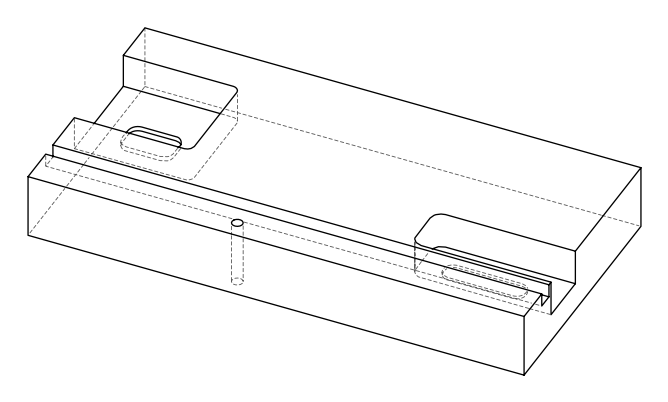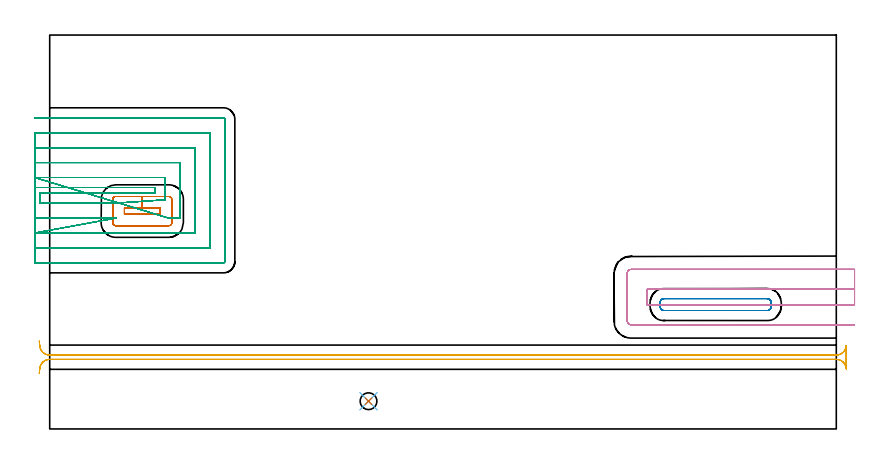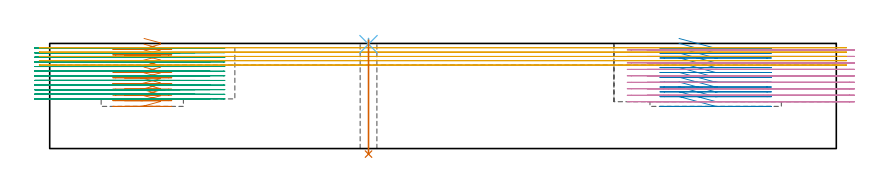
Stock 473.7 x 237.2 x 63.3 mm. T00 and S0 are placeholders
(PLAN: 7 operations, 5 tool changes, 75.9 min)
(1 MILL_RECTANGULAR_POCKET | POCKET_RECTANGULAR_STRAIGHT | UGT0201_103 | Follow Part, ap 3.5, ae 75% | 4.66 min | 56800 mm3)
(2 MILL_RECTANGULAR_POCKET_1 | POCKET_RECTANGULAR_STRAIGHT_1 | NXT0201_011 | Follow Part, ap 3, ae 75% | 5 min | 55150 mm3)
(3 MILL_SLOT | SLOT_PARTIAL_RECTANGULAR | NXT0201_011 | Follow Part, ap 3, ae 75% | 44.61 min | 319419 mm3)
(4 MILL_SLOT_1 | SLOT_PARTIAL_RECTANGULAR_1 | NXT0201_012 | Follow Part, ap 4, ae 75% | 11.28 min | 179467 mm3)
(5 MILL_RECTANGULAR_SLOT | SLOT_RECTANGULAR | NXT0201_011 | Follow Part, ap 3, ae 75% | 10.1 min | 89921 mm3)
(6 SPOT_DRILL | STEP1HOLE | NXT0321_9005460120000 | 0.03 min | 6 mm3)
(7 DRILL_THROUGH_HOLE_INTO_CENTER | STEP1HOLE | NXT0301_072 | 0.28 min | 5037 mm3)
(TOOL UGT0201_103 | End Mill 14 mm | D14 FL19 Z2)
(TOOL NXT0201_011 | ENDMILL 12mm [2P460-1200-NA 1630] | D12 FL38 Z6)
(TOOL NXT0201_012 | ENDMILL 16mm [2P460-1600-NA 1630] | D16 FL38 Z6)
(TOOL NXT0321_9005460120000 | NC Spot Drill, 142deg, 12mm, Carbide, Uncoated | D12 PA142 FL30 Z2)
(TOOL NXT0301_072 | Carbide Drill 10.1mm [860.1-1010-051A1-MM 2214] | D10.1 PA140 FL71 Z2)
(OP 1 MILL_RECTANGULAR_POCKET)
G17 G21 G94 G90
T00 M6
G54
G17 G0 G90 X56.795 Y129.4 S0 M3
G43 Z73.3 H0
Z66.3
G94 G1 X66.5 Z63.7 F250.
Y133. Z62.735
X55.75 Z59.854
X45. F500.
Y129.4
X66.5
Y133.
X55.75
Y140.
X39.8
G3 X38. Y138.2 R1.8
G1 Y124.2
G3 X39.8 Y122.4 R1.8
G1 X71.7
G3 X73.5 Y124.2 R1.8
G1 Y138.2
G3 X71.7 Y140. R1.8
G1 X55.75
X54.75
G0 X56.795 Y129.4 Z62.854
G1 X66.5 Z60.254 F250.
Y133. Z59.289
X55.75 Z56.409
X45. F500.
Y129.4
X66.5
Y133.
X55.75
Y140.
X39.8
G3 X38. Y138.2 R1.8
G1 Y124.2
G3 X39.8 Y122.4 R1.8
G1 X71.7
G3 X73.5 Y124.2 R1.8
G1 Y138.2
G3 X71.7 Y140. R1.8
G1 X55.75
X54.75
G0 X56.795 Y129.4 Z59.409
G1 X66.5 Z56.809 F250.
Y133. Z55.844
X55.75 Z52.964
X45. F500.
Y129.4
X66.5
Y133.
X55.75
Y140.
X39.8
G3 X38. Y138.2 R1.8
G1 Y124.2
G3 X39.8 Y122.4 R1.8
G1 X71.7
G3 X73.5 Y124.2 R1.8
G1 Y138.2
G3 X71.7 Y140. R1.8
G1 X55.75
X54.75
G0 X56.795 Y129.4 Z55.964
G1 X66.5 Z53.363 F250.
Y133. Z52.399
X55.75 Z49.518
X45. F500.
Y129.4
X66.5
Y133.
X55.75
Y140.
X39.8
G3 X38. Y138.2 R1.8
G1 Y124.2
G3 X39.8 Y122.4 R1.8
G1 X71.7
G3 X73.5 Y124.2 R1.8
G1 Y138.2
G3 X71.7 Y140. R1.8
G1 X55.75
X54.75
G0 X56.795 Y129.4 Z52.518
G1 X66.5 Z49.918 F250.
Y133. Z48.953
X55.75 Z46.073
X45. F500.
Y129.4
X66.5
Y133.
X55.75
Y140.
X39.8
G3 X38. Y138.2 R1.8
G1 Y124.2
G3 X39.8 Y122.4 R1.8
G1 X71.7
G3 X73.5 Y124.2 R1.8
G1 Y138.2
G3 X71.7 Y140. R1.8
G1 X55.75
X54.75
G0 X56.795 Y129.4 Z49.073
G1 X66.5 Z46.472 F250.
Y133. Z45.508
X55.75 Z42.627
X45. F500.
Y129.4
X66.5
Y133.
X55.75
Y140.
X39.8
G3 X38. Y138.2 R1.8
G1 Y124.2
G3 X39.8 Y122.4 R1.8
G1 X71.7
G3 X73.5 Y124.2 R1.8
G1 Y138.2
G3 X71.7 Y140. R1.8
G1 X55.75
X54.75
G0 X56.795 Y129.4 Z45.627
G1 X66.5 Z43.027 F250.
Y133. Z42.062
X55.75 Z39.182
X45. F500.
Y129.4
X66.5
Y133.
X55.75
Y140.
X39.8
G3 X38. Y138.2 R1.8
G1 Y124.2
G3 X39.8 Y122.4 R1.8
G1 X71.7
G3 X73.5 Y124.2 R1.8
G1 Y138.2
G3 X71.7 Y140. R1.8
G1 X55.75
X54.75
G0 X56.795 Y129.4 Z42.182
G1 X66.5 Z39.581 F250.
Y133. Z38.617
X55.75 Z35.736
X45. F500.
Y129.4
X66.5
Y133.
X55.75
Y140.
X39.8
G3 X38. Y138.2 R1.8
G1 Y124.2
G3 X39.8 Y122.4 R1.8
G1 X71.7
G3 X73.5 Y124.2 R1.8
G1 Y138.2
G3 X71.7 Y140. R1.8
G1 X55.75
X54.75
G0 X56.795 Y129.4 Z38.736
G1 X66.5 Z36.136 F250.
Y133. Z35.171
X55.75 Z32.291
X45. F500.
Y129.4
X66.5
Y133.
X55.75
Y140.
X39.8
G3 X38. Y138.2 R1.8
G1 Y124.2
G3 X39.8 Y122.4 R1.8
G1 X71.7
G3 X73.5 Y124.2 R1.8
G1 Y138.2
G3 X71.7 Y140. R1.8
G1 X55.75
X54.75
G0 X56.795 Y129.4 Z35.291
G1 X66.5 Z32.691 F250.
Y133. Z31.726
X55.75 Z28.845
X45. F500.
Y129.4
X66.5
Y133.
X55.75
Y140.
X39.8
G3 X38. Y138.2 R1.8
G1 Y124.2
G3 X39.8 Y122.4 R1.8
G1 X71.7
G3 X73.5 Y124.2 R1.8
G1 Y138.2
G3 X71.7 Y140. R1.8
G1 X55.75
X54.75
G0 X56.795 Y129.4 Z31.845
G1 X66.5 Z29.245 F250.
Y133. Z28.28
X55.75 Z25.4
X45. F500.
Y129.4
X66.5
Y133.
X55.75
Y140.
X39.8
G3 X38. Y138.2 R1.8
G1 Y124.2
G3 X39.8 Y122.4 R1.8
G1 X71.7
G3 X73.5 Y124.2 R1.8
G1 Y138.2
G3 X71.7 Y140. R1.8
G1 X55.75
X54.75
G0 Z73.3
M5
M2
(OP 2 MILL_RECTANGULAR_POCKET_1)
G17 G21 G94 G90
T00 M6
G54
G17 G0 G90 X378.974 Y71.3 S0 M3
G43 Z73.3 H1
Z66.3
G94 G1 X401.05 Z60.385 F250.
X432. F500.
G3 X434.6 Y73.9 R2.6
G1 Y75.9
G3 X432. Y78.5 R2.6
G1 X370.1
G3 X367.5 Y75.9 R2.6
G1 Y73.9
G3 X370.1 Y71.3 R2.6
G1 X401.05
X402.05
G0 X378.974 Z63.385
G1 X401.05 Z57.469 F250.
X432. F500.
G3 X434.6 Y73.9 R2.6
G1 Y75.9
G3 X432. Y78.5 R2.6
G1 X370.1
G3 X367.5 Y75.9 R2.6
G1 Y73.9
G3 X370.1 Y71.3 R2.6
G1 X401.05
X402.05
G0 X378.974 Z60.469
G1 X401.05 Z54.554 F250.
X432. F500.
G3 X434.6 Y73.9 R2.6
G1 Y75.9
G3 X432. Y78.5 R2.6
G1 X370.1
G3 X367.5 Y75.9 R2.6
G1 Y73.9
G3 X370.1 Y71.3 R2.6
G1 X401.05
X402.05
G0 X378.974 Z57.554
G1 X401.05 Z51.638 F250.
X432. F500.
G3 X434.6 Y73.9 R2.6
G1 Y75.9
G3 X432. Y78.5 R2.6
G1 X370.1
G3 X367.5 Y75.9 R2.6
G1 Y73.9
G3 X370.1 Y71.3 R2.6
G1 X401.05
X402.05
G0 X378.974 Z54.638
G1 X401.05 Z48.723 F250.
X432. F500.
G3 X434.6 Y73.9 R2.6
G1 Y75.9
G3 X432. Y78.5 R2.6
G1 X370.1
G3 X367.5 Y75.9 R2.6
G1 Y73.9
G3 X370.1 Y71.3 R2.6
G1 X401.05
X402.05
G0 X378.974 Z51.723
G1 X401.05 Z45.808 F250.
X432. F500.
G3 X434.6 Y73.9 R2.6
G1 Y75.9
G3 X432. Y78.5 R2.6
G1 X370.1
G3 X367.5 Y75.9 R2.6
G1 Y73.9
G3 X370.1 Y71.3 R2.6
G1 X401.05
X402.05
G0 X378.974 Z48.808
G1 X401.05 Z42.892 F250.
X432. F500.
G3 X434.6 Y73.9 R2.6
G1 Y75.9
G3 X432. Y78.5 R2.6
G1 X370.1
G3 X367.5 Y75.9 R2.6
G1 Y73.9
G3 X370.1 Y71.3 R2.6
G1 X401.05
X402.05
G0 X378.974 Z45.892
G1 X401.05 Z39.977 F250.
X432. F500.
G3 X434.6 Y73.9 R2.6
G1 Y75.9
G3 X432. Y78.5 R2.6
G1 X370.1
G3 X367.5 Y75.9 R2.6
G1 Y73.9
G3 X370.1 Y71.3 R2.6
G1 X401.05
X402.05
G0 X378.974 Z42.977
G1 X401.05 Z37.062 F250.
X432. F500.
G3 X434.6 Y73.9 R2.6
G1 Y75.9
G3 X432. Y78.5 R2.6
G1 X370.1
G3 X367.5 Y75.9 R2.6
G1 Y73.9
G3 X370.1 Y71.3 R2.6
G1 X401.05
X402.05
G0 X378.974 Z40.062
G1 X401.05 Z34.146 F250.
X432. F500.
G3 X434.6 Y73.9 R2.6
G1 Y75.9
G3 X432. Y78.5 R2.6
G1 X370.1
G3 X367.5 Y75.9 R2.6
G1 Y73.9
G3 X370.1 Y71.3 R2.6
G1 X401.05
X402.05
G0 X378.974 Z37.146
G1 X401.05 Z31.231 F250.
X432. F500.
G3 X434.6 Y73.9 R2.6
G1 Y75.9
G3 X432. Y78.5 R2.6
G1 X370.1
G3 X367.5 Y75.9 R2.6
G1 Y73.9
G3 X370.1 Y71.3 R2.6
G1 X401.05
X402.05
G0 X378.974 Z34.231
G1 X401.05 Z28.315 F250.
X432. F500.
G3 X434.6 Y73.9 R2.6
G1 Y75.9
G3 X432. Y78.5 R2.6
G1 X370.1
G3 X367.5 Y75.9 R2.6
G1 Y73.9
G3 X370.1 Y71.3 R2.6
G1 X401.05
X402.05
G0 X378.974 Z31.315
G1 X401.05 Z25.4 F250.
X432. F500.
G3 X434.6 Y73.9 R2.6
G1 Y75.9
G3 X432. Y78.5 R2.6
G1 X370.1
G3 X367.5 Y75.9 R2.6
G1 Y73.9
G3 X370.1 Y71.3 R2.6
G1 X401.05
X402.05
G0 Z73.3
M5
M2
(OP 3 MILL_SLOT)
G17 G21 G94 G90
T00 M6
G54
G17 G0 G90 X-9. Y145.4 S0 M3
G43 Z73.3 H1
Z60.517
G94 G1 X-6. F250.
X63.5 F500.
Y142.
X-6.
Y136.
X37.
X40. F250.
X69.5 Y138. F500.
Y141. F250.
Y151.4 F500.
X-6.
X-9. F250.
X71.5 Y127. F500.
X74.5 F250.
X78.5 F500.
Y160.4
X-6.
X-9. F250.
Y127.
X-6.
X37. F500.
X40. F250.
X-9. Y118. F500.
X-6. F250.
X87.5 F500.
Y169.4
X-6.
X-9. F250.
Y109.
X-6.
X96.5 F500.
Y178.4
X-6.
X-9. F250.
Y100.
X-6.
X104.6 F500.
G3 X105.5 Y100.9 R0.9
G1 Y186.5
G3 X104.6 Y187.4 R0.9
G1 X-6.
X-9. F250.
G0 Y145.4 Z57.733
G1 X-6.
X63.5 F500.
Y142.
X-6.
Y136.
X37.
X40. F250.
X69.5 Y138. F500.
Y141. F250.
Y151.4 F500.
X-6.
X-9. F250.
X71.5 Y127. F500.
X74.5 F250.
X78.5 F500.
Y160.4
X-6.
X-9. F250.
Y127.
X-6.
X37. F500.
X40. F250.
X-9. Y118. F500.
X-6. F250.
X87.5 F500.
Y169.4
X-6.
X-9. F250.
Y109.
X-6.
X96.5 F500.
Y178.4
X-6.
X-9. F250.
Y100.
X-6.
X104.6 F500.
G3 X105.5 Y100.9 R0.9
G1 Y186.5
G3 X104.6 Y187.4 R0.9
G1 X-6.
X-9. F250.
G0 Y145.4 Z54.95
G1 X-6.
X63.5 F500.
Y142.
X-6.
Y136.
X37.
X40. F250.
X69.5 Y138. F500.
Y141. F250.
Y151.4 F500.
X-6.
X-9. F250.
X71.5 Y127. F500.
X74.5 F250.
X78.5 F500.
Y160.4
X-6.
X-9. F250.
Y127.
X-6.
X37. F500.
X40. F250.
X-9. Y118. F500.
X-6. F250.
X87.5 F500.
Y169.4
X-6.
X-9. F250.
Y109.
X-6.
X96.5 F500.
Y178.4
X-6.
X-9. F250.
Y100.
X-6.
X104.6 F500.
G3 X105.5 Y100.9 R0.9
G1 Y186.5
G3 X104.6 Y187.4 R0.9
G1 X-6.
X-9. F250.
G0 Y145.4 Z52.167
G1 X-6.
X63.5 F500.
Y142.
X-6.
Y136.
X37.
X40. F250.
X69.5 Y138. F500.
Y141. F250.
Y151.4 F500.
X-6.
X-9. F250.
X71.5 Y127. F500.
X74.5 F250.
X78.5 F500.
Y160.4
X-6.
X-9. F250.
Y127.
X-6.
X37. F500.
X40. F250.
X-9. Y118. F500.
X-6. F250.
X87.5 F500.
Y169.4
X-6.
X-9. F250.
Y109.
X-6.
X96.5 F500.
Y178.4
X-6.
X-9. F250.
Y100.
X-6.
X104.6 F500.
G3 X105.5 Y100.9 R0.9
G1 Y186.5
G3 X104.6 Y187.4 R0.9
G1 X-6.
X-9. F250.
G0 Y145.4 Z49.383
G1 X-6.
X63.5 F500.
Y142.
X-6.
Y136.
X37.
X40. F250.
X69.5 Y138. F500.
Y141. F250.
Y151.4 F500.
X-6.
X-9. F250.
X71.5 Y127. F500.
X74.5 F250.
X78.5 F500.
Y160.4
X-6.
X-9. F250.
Y127.
X-6.
X37. F500.
X40. F250.
X-9. Y118. F500.
X-6. F250.
X87.5 F500.
Y169.4
X-6.
X-9. F250.
Y109.
X-6.
X96.5 F500.
Y178.4
X-6.
X-9. F250.
Y100.
X-6.
X104.6 F500.
G3 X105.5 Y100.9 R0.9
G1 Y186.5
G3 X104.6 Y187.4 R0.9
G1 X-6.
X-9. F250.
G0 Y145.4 Z46.6
G1 X-6.
X63.5 F500.
Y142.
X-6.
Y136.
X37.
X40. F250.
X69.5 Y138. F500.
Y141. F250.
Y151.4 F500.
X-6.
X-9. F250.
X71.5 Y127. F500.
X74.5 F250.
X78.5 F500.
Y160.4
X-6.
X-9. F250.
Y127.
X-6.
X37. F500.
X40. F250.
X-9. Y118. F500.
X-6. F250.
X87.5 F500.
Y169.4
X-6.
X-9. F250.
Y109.
X-6.
X96.5 F500.
Y178.4
X-6.
X-9. F250.
Y100.
X-6.
X104.6 F500.
G3 X105.5 Y100.9 R0.9
G1 Y186.5
G3 X104.6 Y187.4 R0.9
G1 X-6.
X-9. F250.
G0 Y145.4 Z43.817
G1 X-6.
X63.5 F500.
Y142.
X-6.
Y136.
X37.
X40. F250.
X69.5 Y138. F500.
Y141. F250.
Y151.4 F500.
X-6.
X-9. F250.
X71.5 Y127. F500.
X74.5 F250.
X78.5 F500.
Y160.4
X-6.
X-9. F250.
Y127.
X-6.
X37. F500.
X40. F250.
X-9. Y118. F500.
X-6. F250.
X87.5 F500.
Y169.4
X-6.
X-9. F250.
Y109.
X-6.
X96.5 F500.
Y178.4
X-6.
X-9. F250.
Y100.
X-6.
X104.6 F500.
G3 X105.5 Y100.9 R0.9
G1 Y186.5
G3 X104.6 Y187.4 R0.9
G1 X-6.
X-9. F250.
G0 Y145.4 Z41.033
G1 X-6.
X63.5 F500.
Y142.
X-6.
Y136.
X37.
X40. F250.
X69.5 Y138. F500.
Y141. F250.
Y151.4 F500.
X-6.
X-9. F250.
X71.5 Y127. F500.
X74.5 F250.
X78.5 F500.
Y160.4
X-6.
X-9. F250.
Y127.
X-6.
X37. F500.
X40. F250.
X-9. Y118. F500.
X-6. F250.
X87.5 F500.
Y169.4
X-6.
X-9. F250.
Y109.
X-6.
X96.5 F500.
Y178.4
X-6.
X-9. F250.
Y100.
X-6.
X104.6 F500.
G3 X105.5 Y100.9 R0.9
G1 Y186.5
G3 X104.6 Y187.4 R0.9
G1 X-6.
X-9. F250.
G0 Y145.4 Z38.25
G1 X-6.
X63.5 F500.
Y142.
X-6.
Y136.
X37.
X40. F250.
X69.5 Y138. F500.
Y141. F250.
Y151.4 F500.
X-6.
X-9. F250.
X71.5 Y127. F500.
X74.5 F250.
X78.5 F500.
Y160.4
X-6.
X-9. F250.
Y127.
X-6.
X37. F500.
X40. F250.
X-9. Y118. F500.
X-6. F250.
X87.5 F500.
Y169.4
X-6.
X-9. F250.
Y109.
X-6.
X96.5 F500.
Y178.4
X-6.
X-9. F250.
Y100.
X-6.
X104.6 F500.
G3 X105.5 Y100.9 R0.9
G1 Y186.5
G3 X104.6 Y187.4 R0.9
G1 X-6.
X-9. F250.
G0 Y145.4 Z35.467
G1 X-6.
X63.5 F500.
Y142.
X-6.
Y136.
X37.
X40. F250.
X69.5 Y138. F500.
Y141. F250.
Y151.4 F500.
X-6.
X-9. F250.
X71.5 Y127. F500.
X74.5 F250.
X78.5 F500.
Y160.4
X-6.
X-9. F250.
Y127.
X-6.
X37. F500.
X40. F250.
X-9. Y118. F500.
X-6. F250.
X87.5 F500.
Y169.4
X-6.
X-9. F250.
Y109.
X-6.
X96.5 F500.
Y178.4
X-6.
X-9. F250.
Y100.
X-6.
X104.6 F500.
G3 X105.5 Y100.9 R0.9
G1 Y186.5
G3 X104.6 Y187.4 R0.9
G1 X-6.
X-9. F250.
G0 Y145.4 Z32.683
G1 X-6.
X63.5 F500.
Y142.
X-6.
Y136.
X37.
X40. F250.
X69.5 Y138. F500.
Y141. F250.
Y151.4 F500.
X-6.
X-9. F250.
X71.5 Y127. F500.
X74.5 F250.
X78.5 F500.
Y160.4
X-6.
X-9. F250.
Y127.
X-6.
X37. F500.
X40. F250.
X-9. Y118. F500.
X-6. F250.
X87.5 F500.
Y169.4
X-6.
X-9. F250.
Y109.
X-6.
X96.5 F500.
Y178.4
X-6.
X-9. F250.
Y100.
X-6.
X104.6 F500.
G3 X105.5 Y100.9 R0.9
G1 Y186.5
G3 X104.6 Y187.4 R0.9
G1 X-6.
X-9. F250.
G0 Y145.4 Z29.9
G1 X-6.
X63.5 F500.
Y142.
X-6.
Y136.
X37.
X40. F250.
X69.5 Y138. F500.
Y141. F250.
Y151.4 F500.
X-6.
X-9. F250.
X71.5 Y127. F500.
X74.5 F250.
X78.5 F500.
Y160.4
X-6.
X-9. F250.
Y127.
X-6.
X37. F500.
X40. F250.
X-9. Y118. F500.
X-6. F250.
X87.5 F500.
Y169.4
X-6.
X-9. F250.
Y109.
X-6.
X96.5 F500.
Y178.4
X-6.
X-9. F250.
Y100.
X-6.
X104.6 F500.
G3 X105.5 Y100.9 R0.9
G1 Y186.5
G3 X104.6 Y187.4 R0.9
G1 X-6.
X-9. F250.
G0 Z73.3
M5
M2
(OP 4 MILL_SLOT_1)
G17 G21 G94 G90
T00 M6
G54
G17 G0 G90 X484.7 Y84.1 S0 M3
G43 Z73.3 H1
Z59.4
G94 G1 X481.7 F250.
X359.8 F500.
Y74.7
X369.498
X372.498 F250.
X429.602 F500.
X432.602 F250.
X481.7 F500.
X484.7 F250.
Y96.1
X481.7
X350.2 F500.
G3 X347.8 Y93.7 R2.4
G1 Y65.1
G3 X350.2 Y62.7 R2.4
G1 X481.7
X484.7 F250.
G0 Y84.1 Z55.5
G1 X481.7
X359.8 F500.
Y74.7
X369.498
X372.498 F250.
X429.602 F500.
X432.602 F250.
X481.7 F500.
X484.7 F250.
Y96.1
X481.7
X350.2 F500.
G3 X347.8 Y93.7 R2.4
G1 Y65.1
G3 X350.2 Y62.7 R2.4
G1 X481.7
X484.7 F250.
G0 Y84.1 Z51.6
G1 X481.7
X359.8 F500.
Y74.7
X369.498
X372.498 F250.
X429.602 F500.
X432.602 F250.
X481.7 F500.
X484.7 F250.
Y96.1
X481.7
X350.2 F500.
G3 X347.8 Y93.7 R2.4
G1 Y65.1
G3 X350.2 Y62.7 R2.4
G1 X481.7
X484.7 F250.
G0 Y84.1 Z47.7
G1 X481.7
X359.8 F500.
Y74.7
X369.498
X372.498 F250.
X429.602 F500.
X432.602 F250.
X481.7 F500.
X484.7 F250.
Y96.1
X481.7
X350.2 F500.
G3 X347.8 Y93.7 R2.4
G1 Y65.1
G3 X350.2 Y62.7 R2.4
G1 X481.7
X484.7 F250.
G0 Y84.1 Z43.8
G1 X481.7
X359.8 F500.
Y74.7
X369.498
X372.498 F250.
X429.602 F500.
X432.602 F250.
X481.7 F500.
X484.7 F250.
Y96.1
X481.7
X350.2 F500.
G3 X347.8 Y93.7 R2.4
G1 Y65.1
G3 X350.2 Y62.7 R2.4
G1 X481.7
X484.7 F250.
G0 Y84.1 Z39.9
G1 X481.7
X359.8 F500.
Y74.7
X369.498
X372.498 F250.
X429.602 F500.
X432.602 F250.
X481.7 F500.
X484.7 F250.
Y96.1
X481.7
X350.2 F500.
G3 X347.8 Y93.7 R2.4
G1 Y65.1
G3 X350.2 Y62.7 R2.4
G1 X481.7
X484.7 F250.
G0 Y84.1 Z36.
G1 X481.7
X359.8 F500.
Y74.7
X369.498
X372.498 F250.
X429.602 F500.
X432.602 F250.
X481.7 F500.
X484.7 F250.
Y96.1
X481.7
X350.2 F500.
G3 X347.8 Y93.7 R2.4
G1 Y65.1
G3 X350.2 Y62.7 R2.4
G1 X481.7
X484.7 F250.
G0 Y84.1 Z32.1
G1 X481.7
X359.8 F500.
Y74.7
X369.498
X372.498 F250.
X429.602 F500.
X432.602 F250.
X481.7 F500.
X484.7 F250.
Y96.1
X481.7
X350.2 F500.
G3 X347.8 Y93.7 R2.4
G1 Y65.1
G3 X350.2 Y62.7 R2.4
G1 X481.7
X484.7 F250.
G0 Y84.1 Z28.2
G1 X481.7
X359.8 F500.
Y74.7
X369.498
X372.498 F250.
X429.602 F500.
X432.602 F250.
X481.7 F500.
X484.7 F250.
Y96.1
X481.7
X350.2 F500.
G3 X347.8 Y93.7 R2.4
G1 Y65.1
G3 X350.2 Y62.7 R2.4
G1 X481.7
X484.7 F250.
G0 Z73.3
M5
M2
(OP 5 MILL_RECTANGULAR_SLOT)
G17 G21 G94 G90
T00 M6
G54
G17 G0 G90 X-6.27 Y33.514 S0 M3
G43 Z73.3 H1
Z60.7
G94 G1 X-5.97 Y36.499 F250.
G2 X0. Y41.9 R6. F500.
G1 X473.7
G2 X479.69 Y36.246 R6.
G1 X479.7
Y50.154
X479.69
G2 X473.7 Y44.5 R6.
G1 X0.
G2 X-5.97 Y49.901 R6.
G1 X-6.27 Y52.886 F250.
G0 Y33.514 Z58.1
G1 X-5.97 Y36.499
G2 X0. Y41.9 R6. F500.
G1 X473.7
G2 X479.69 Y36.246 R6.
G1 X479.7
Y50.154
X479.69
G2 X473.7 Y44.5 R6.
G1 X0.
G2 X-5.97 Y49.901 R6.
G1 X-6.27 Y52.886 F250.
G0 Y33.514 Z55.5
G1 X-5.97 Y36.499
G2 X0. Y41.9 R6. F500.
G1 X473.7
G2 X479.69 Y36.246 R6.
G1 X479.7
Y50.154
X479.69
G2 X473.7 Y44.5 R6.
G1 X0.
G2 X-5.97 Y49.901 R6.
G1 X-6.27 Y52.886 F250.
G0 Y33.514 Z52.9
G1 X-5.97 Y36.499
G2 X0. Y41.9 R6. F500.
G1 X473.7
G2 X479.69 Y36.246 R6.
G1 X479.7
Y50.154
X479.69
G2 X473.7 Y44.5 R6.
G1 X0.
G2 X-5.97 Y49.901 R6.
G1 X-6.27 Y52.886 F250.
G0 Y33.514 Z50.3
G1 X-5.97 Y36.499
G2 X0. Y41.9 R6. F500.
G1 X473.7
G2 X479.69 Y36.246 R6.
G1 X479.7
Y50.154
X479.69
G2 X473.7 Y44.5 R6.
G1 X0.
G2 X-5.97 Y49.901 R6.
G1 X-6.27 Y52.886 F250.
G0 Z73.3
M5
M2
(OP 6 SPOT_DRILL)
G17 G21 G94 G90
T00 M6
G54
G17 G0 G90 X192. Y16.7 S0 M3
G43 Z73.3 H0
G94 G81 G98 Z62.865 F250. R66.3
G80
M5
M2
(OP 7 DRILL_THROUGH_HOLE_INTO_CENTER)
G17 G21 G94 G90
T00 M6
G54
G17 G0 G90 X192. Y16.7 S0 M3
G43 Z73.3 H1
G94 G73 G98 Z-3.338 F250. Q9.52 R65.3
G80
M5
M2
